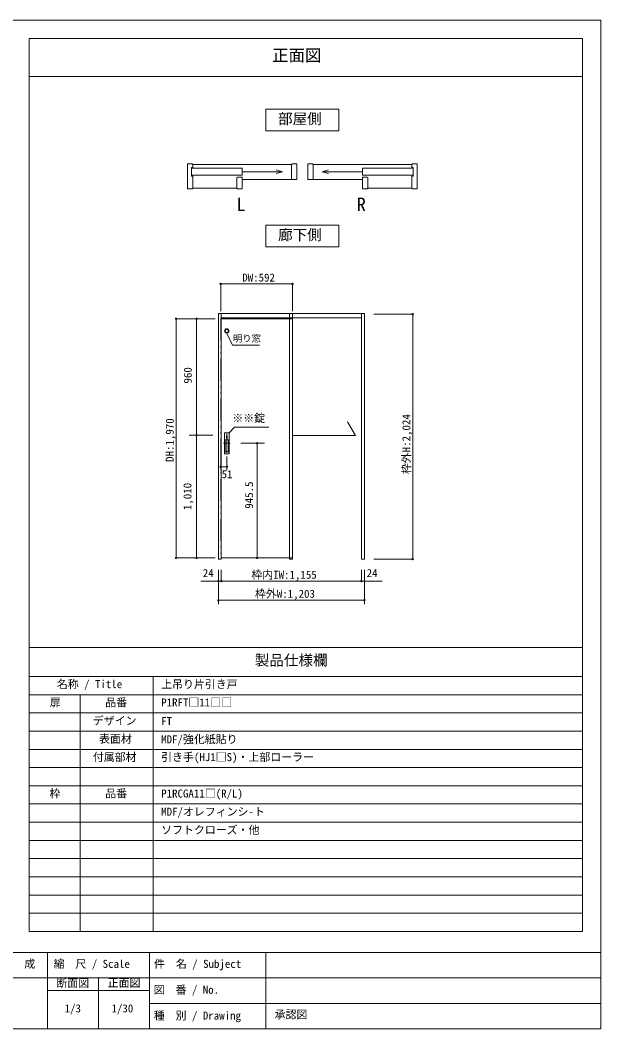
# Model space of a CAD drawing. Units: millimetres on the paper, enlarged 10 times, with parts at other scales. Extents: x -1985 to 2015, y -1370 to 1400.
# Drawn here: x 420 to 2015, y -1370 to 1400 of the extents above; entities that cross this region are included whole.
import ezdxf
from ezdxf.enums import TextEntityAlignment as Align

# ---------------------------------------------------------------- set-up
doc = ezdxf.new("R2010")
doc.units = ezdxf.units.MM
doc.header["$LTSCALE"] = 10
doc.header["$PDMODE"] = 32
doc.header["$PDSIZE"] = 4
doc.linetypes.add('DASHED_DOUBLE_DOTTED', pattern=[11, 6, -1.5, 0.25, -1.5, 0.25, -1.5])
doc.layers.add('1-1_0', color=7, linetype='Continuous', lineweight=20)
doc.layers.add('3-0', color=7, linetype='Continuous', lineweight=20)
doc.styles.add('ＭＳ ゴシック', font='')
doc.styles.get('ＭＳ ゴシック').set_extended_font_data('MS Gothic')

msp = doc.modelspace()

# ---------------------------------------------------------------- linework, layer by layer
at = {"layer": '1-1_0'}
for p, q in [((1965, 1350), (445, 1350)), ((445, -322.5), (445, 1350)), ((1965, -1102.5), (1965, 1350)), ((445, 1245), (1965, 1245)), ((1965, -322.5), (1965, 1245)), ((1965, -322.5), (1965, 1245)), ((1965, -322.5), (1965, 1245)), ((445, -1102.5), (445, -322.5)), ((445, -322.5), (1965, -322.5)), ((445, -322.5), (1965, -322.5)), ((445, -322.5), (1965, -322.5)), ((445, -322.5), (1965, -322.5)), ((445, -402.5), (1965, -402.5)), ((785, -1102.5), (785, -402.5)), ((445, -452.5), (1965, -452.5)), ((585, -1102.5), (585, -452.5)), ((445, -502.5), (1965, -502.5)), ((445, -552.5), (1965, -552.5)), ((445, -602.5), (1965, -602.5)), ((445, -652.5), (1965, -652.5)), ((445, -702.5), (1965, -702.5)), ((445, -752.5), (1965, -752.5)), ((445, -802.5), (1965, -802.5)), ((445, -852.5), (1965, -852.5)), ((445, -902.5), (1965, -902.5)), ((445, -952.5), (1965, -952.5)), ((445, -1002.5), (1965, -1002.5)), ((445, -1052.5), (1965, -1052.5)), ((445, -1102.5), (1965, -1102.5)), ((2015, -1160), (-1985, -1160)), ((495, -1160), (495, -1370)), ((775, -1160), (775, -1370)), ((1095, -1160), (1095, -1370)), ((2015, -1230), (-1175, -1230)), ((635, -1230), (635, -1370)), ((775, -1265), (495, -1265)), ((2015, -1300), (775, -1300)), ((-1985, -1370), (2015, -1370))]:
    msp.add_line(p, q, dxfattribs=at)
for points in [[(2015, -1370), (2015, 1400), (-1985, 1400), (-1985, -1370)], [(445, -322.5), (445, 1245), (1965, 1245)], [(445, -322.5), (445, 1245), (1965, 1245)], [(445, -322.5), (445, 1245), (1965, 1245)]]:
    msp.add_lwpolyline(points, dxfattribs=at)
at = {"layer": '3-0'}
for p, q in [((892.36, 1005.19), (879.46, 1005.19)), ((879.46, 936.79), (879.46, 1005.19)), ((893.86, 1003.39), (1165.66, 1003.39)), ((1165.66, 1003.69), (1165.66, 962.59)), ((1180.06, 962.59), (1180.06, 1005.19)), ((1210.06, 962.59), (1210.06, 1005.19)), ((1224.46, 1003.69), (1224.46, 962.59)), ((1496.26, 1003.39), (1224.46, 1003.39)), ((1497.76, 1005.19), (1510.66, 1005.19)), ((1510.66, 936.79), (1510.66, 1005.19)), ((890.86, 995.59), (890.86, 972.04)), ((893.86, 995.59), (890.86, 995.59)), ((890.86, 993.79), (1029.87, 993.79)), ((1029.87, 973.99), (890.86, 973.99)), ((890.86, 972.04), (893.86, 972.04)), ((1029.87, 993.79), (1029.87, 973.99)), ((1029.87, 983.89), (1140.21, 983.89)), ((1140.21, 983.89), (1122.82, 988.55)), ((1140.21, 983.89), (1122.82, 979.23)), ((1249.91, 983.89), (1267.3, 988.55)), ((1249.91, 983.89), (1267.3, 979.23)), ((1360.25, 983.89), (1249.91, 983.89)), ((1499.26, 993.79), (1360.25, 993.79)), ((1360.25, 993.79), (1360.25, 973.99)), ((1360.25, 973.99), (1499.26, 973.99)), ((1496.26, 995.59), (1499.26, 995.59)), ((1499.26, 972.04), (1496.26, 972.04)), ((1499.26, 995.59), (1499.26, 972.04)), ((1029.87, 936.79), (1029.87, 969.19)), ((1029.87, 962.59), (1180.06, 962.59)), ((1360.25, 962.59), (1210.06, 962.59)), ((1360.25, 936.79), (1360.25, 969.19)), ((892.36, 936.79), (879.46, 936.79)), ((893.86, 938.59), (1015.47, 938.59)), ((1496.26, 938.59), (1374.65, 938.59)), ((1497.76, 936.79), (1510.66, 936.79)), ((972.5, 594.59), (964.5, 594.59)), ((972.5, 594.59), (1160.17, 594.59)), ((972.5, 582.59), (1160.17, 582.59)), ((1160.17, 582.69), (1168.17, 582.69)), ((1168.17, 594.59), (1357.5, 594.59)), ((1168.17, 584.92), (1168.17, -78.08)), ((1168.17, 582.59), (1168.17, -79.08)), ((1168.17, 582.59), (1168.17, -79.08)), ((1168.17, 582.59), (1357.5, 582.59)), ((1357.5, 594.59), (1357.5, 586.59)), ((1365.5, 594.59), (1357.5, 594.59)), ((970.83, 579.92), (1168.17, 579.92)), ((1168.17, 579.82), (1168.17, -80.08)), ((1341.44, 259.09), (1318.89, 296.81)), ((987.83, 264.35), (987.83, 212.08)), ((987.83, 264.35), (987.83, 212.08)), ((987.83, 264.35), (987.83, 212.08)), ((1168.17, 259.09), (1341.44, 259.09)), ((978.59, 238.25), (996.87, 238.25)), ((970.83, -76.75), (1168.17, -76.75))]:
    msp.add_line(p, q, dxfattribs=at)
at = {"layer": '3-0', "color": 4, "lineweight": 9}
for p, q in [((970.83, 675.51), (970.83, 600.51)), ((1391.64, 592.25), (1498.3, 592.25)), ((1498.3, 592.25), (1498.3, -80.08)), ((848.35, 579.92), (955.97, 579.92)), ((848.35, -76.75), (848.35, 579.92)), ((884.61, 579.92), (949.07, 579.92)), ((904.61, 238.25), (904.61, 579.92)), ((1003.03, 507.49), (987.69, 540.76)), ((1077.38, 507.49), (1003.03, 507.49)), ((1008.36, 282.69), (994.5, 267.09)), ((1103.09, 282.69), (1008.36, 282.69)), ((884.61, 259.92), (949.07, 259.92)), ((904.61, -76.75), (904.61, 238.25)), ((1090.73, 238.25), (1026.27, 238.25)), ((1070.73, -76.75), (1070.73, 238.25)), ((970.83, 164.47), (970.83, 201.93)), ((987.83, 164.47), (987.83, 201.93)), ((987.83, 173.62), (970.83, 173.62)), ((848.35, -76.75), (955.97, -76.75)), ((884.61, -76.75), (949.07, -76.75)), ((1098.83, -76.75), (1005.5, -76.75)), ((1090.73, -76.75), (1026.27, -76.75)), ((1498.3, -80.08), (1391.64, -80.08)), ((964.5, -109.9), (964.5, -140.57)), ((964.5, -109.9), (964.5, -140.57)), ((972.5, -109.9), (972.5, -140.57)), ((1365.5, -109.9), (1365.5, -140.57)), ((972.5, -140.57), (915.97, -140.57)), ((1357.5, -140.57), (1414.03, -140.57)), ((1365.5, -192.9), (1365.5, -204.24))]:
    msp.add_line(p, q, dxfattribs=at)
at = {"layer": '3-0', "linetype": 'DASHED_DOUBLE_DOTTED'}
msp.add_line((970.83, 579.92), (970.83, -76.75), dxfattribs=at)
at = {"layer": '3-0', "color": 3}
for p, q in [((987, 258.75), (987, 252.09)), ((988.67, 258.75), (987, 258.75)), ((988.67, 252.09), (987, 252.09)), ((988.5, 258.59), (987.17, 258.59)), ((987.17, 258.59), (987.17, 255.42)), ((988.5, 255.42), (987.17, 255.42)), ((987.5, 257.92), (987.5, 256.09)), ((988.17, 256.09), (987.5, 256.09)), ((988.5, 255.42), (988.5, 258.59)), ((988.67, 252.09), (988.67, 258.75)), ((992.17, 247.09), (983.5, 247.09)), ((983.5, 247.09), (983.5, 214.42)), ((992.17, 214.42), (992.17, 247.09)), ((992.17, 214.42), (983.5, 214.42))]:
    msp.add_line(p, q, dxfattribs=at)
at = {"layer": '3-0'}
for points in [[(1095.06, 1155.93), (1295.06, 1155.93), (1295.06, 1095.93), (1095.06, 1095.93)], [(1095.06, 777.25), (1295.06, 777.25), (1295.06, 837.25), (1095.06, 837.25)]]:
    msp.add_lwpolyline(points, close=True, dxfattribs=at)
for points in [[(892.36, 1005.19), (893.86, 1003.69), (893.86, 995.59)], [(1165.66, 1003.69), (1167.16, 1005.19), (1180.06, 1005.19)], [(1224.46, 1003.69), (1222.96, 1005.19), (1210.06, 1005.19)], [(1497.76, 1005.19), (1496.26, 1003.69), (1496.26, 995.59)], [(892.36, 936.79), (893.86, 938.29), (893.86, 972.04)], [(1497.76, 936.79), (1496.26, 938.29), (1496.26, 972.04)], [(1015.47, 938.29), (1015.47, 967.69), (1016.97, 969.19), (1029.87, 969.19)], [(1374.65, 938.29), (1374.65, 967.69), (1373.15, 969.19), (1360.25, 969.19)], [(1015.47, 938.29), (1016.97, 936.79), (1029.87, 936.79)], [(1374.65, 938.29), (1373.15, 936.79), (1360.25, 936.79)], [(964.5, 594.59), (964.5, -80.08), (972.5, -80.08), (972.5, 594.59)], [(1168.17, -79.75), (1168.17, 594.59), (1160.17, 594.59)], [(1160.17, 594.59), (1160.17, -80.08), (1168.17, -80.08)], [(1357.5, 594.59), (1357.5, -80.08), (1365.5, -80.08), (1365.5, 594.59)]]:
    msp.add_lwpolyline(points, dxfattribs=at)
at = {"layer": '3-0', "color": 4, "lineweight": 9}
for points in [[(970.83, 675.51), (1168.17, 675.51), (1168.17, 600.51)], [(972.5, -140.57), (1357.5, -140.57), (1357.5, -109.9)], [(964.5, -140.57), (964.5, -192.9), (964.5, -204.24)], [(964.5, -192.9), (1365.5, -192.9), (1365.5, -140.57)]]:
    msp.add_lwpolyline(points, dxfattribs=at)
at = {"layer": '3-0', "color": 3}
msp.add_lwpolyline([(981.17, 209.42), (994.5, 209.42), (994.5, 267.09), (981.17, 267.09)], close=True, dxfattribs=at)
msp.add_lwpolyline([(988.17, 256.09), (988.17, 257.92), (987.5, 257.92)], dxfattribs=at)
for radius in [5.83, 4.5]:
    msp.add_circle((987.5, 546.59), radius, dxfattribs=at)
at = {"layer": '3-0', "color": 4}
for p in [(970.83, 675.51), (1168.17, 675.51), (848.35, 579.92), (904.61, 579.92), (1498.3, 592.25), (904.61, 259.92), (1070.73, 238.25), (970.83, 173.62), (987.83, 173.62), (848.35, -76.75), (904.61, -76.75), (1070.73, -76.75), (1498.3, -80.08), (964.5, -140.57), (972.5, -140.57), (1357.5, -140.57), (964.5, -192.9), (1365.5, -192.9)]:
    msp.add_point(p, dxfattribs=at)
at = {"layer": '3-0'}
msp.add_point((970.83, 173.62), dxfattribs=at)

# ---------------------------------------------------------------- texts
at = {"layer": '1-1_0', "style": 'ＭＳ ゴシック'}
for s, height, p in [('正面図', 32.99, (1112.24, 1276.98)), ('製品仕様欄', 29.33, (1064.4, -381.07)), ('名称 / Title', 21.99, (520.64, -441.06)), ('上吊り片引き戸', 21.99, (807.33, -441.36)), ('扉', 21.99, (501.33, -491.36)), ('品番', 21.99, (653.67, -491.36)), ('P1RFT□11□□', 21.99, (807.33, -491.36)), ('デザイン', 21.99, (619.63, -541.39)), ('FT', 21.99, (807.27, -542.5)), ('表面材', 21.99, (636.63, -591.39)), ('MDF/強化紙貼り', 21.99, (807.27, -592.5)), ('付属部材', 21.99, (619.67, -641.36)), ('引き手(HJ1□S)・上部ローラー', 21.99, (807.33, -641.36)), ('枠', 21.99, (500.67, -741.36)), ('品番', 21.99, (653.67, -741.36)), ('P1RCGA11□(R/L)', 21.99, (807.33, -741.36)), ('MDF/オレフィンシ-ト', 21.99, (807.33, -791.36)), ('ソフトクローズ・他', 21.99, (807.33, -841.36)), ('作\u3000成', 21.99, (371.17, -1209.21)), ('縮\u3000尺 / Scale', 21.99, (511.68, -1209.21)), ('件\u3000名 / Subject', 21.99, (787.61, -1209.24)), ('断面図', 21.99, (519.6, -1262.15)), ('正面図', 21.99, (660.4, -1261.44)), ('図\u3000番 / No.', 21.99, (786.77, -1280.35)), ('1/3', 21.99, (542.17, -1331.45)), ('1/30', 21.99, (670.92, -1331.45)), ('種\u3000別 / Drawing', 21.99, (786.94, -1351.29)), ('承認図', 21.99, (1119.03, -1348.1))]:
    msp.add_text(s, height=height, dxfattribs=at).set_placement(p, align=Align.BOTTOM_LEFT)
at = {"layer": '3-0', "style": 'ＭＳ ゴシック'}
for s, height, p in [('部屋側', 29.33, (1128.39, 1105.93)), ('L', 36.66, (1013.92, 865.05)), ('R', 36.66, (1344.52, 865.05)), ('廊下側', 29.33, (1128.39, 787.25)), ('DW:592', 21.99, (1030, 675.51)), ('明り窓', 18.33, (1004.36, 511.18)), ('※※錠', 21.99, (1002.78, 289.59)), ('51', 21.99, (973.37, 135.54)), ('24', 21.99, (921.64, -135.9)), ('枠内IW:1,155', 21.99, (1055, -140.57)), ('24', 21.99, (1371.7, -135.9)), ('枠外W:1,203', 21.99, (1065, -192.9))]:
    msp.add_text(s, height=height, dxfattribs=at).set_placement(p, align=Align.BOTTOM_LEFT)
for s, p in [('960', (897.87, 402.11)), ('DH:1,970', (848.35, 187)), ('枠外H:2,024', (1498.3, 153.25)), ('1,010', (897.11, 54.5)), ('945.5', (1066.25, 58.31))]:
    msp.add_text(s, height=21.99, rotation=90, dxfattribs=at).set_placement(p, align=Align.BOTTOM_LEFT)

doc.saveas('drawing.dxf')
